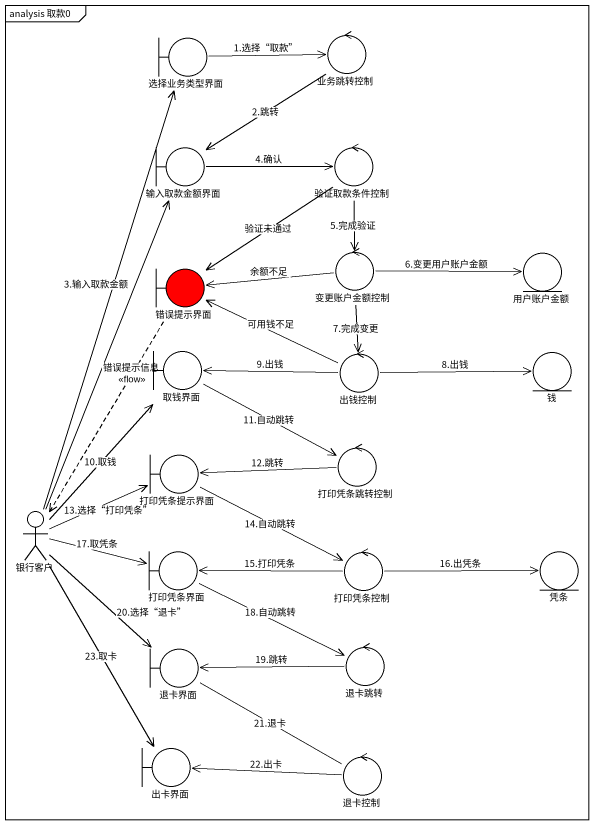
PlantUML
@startuml
mainframe analysis 取款0
boundary 选择业务类型界面
control 业务跳转控制
boundary 输入取款金额界面
control 验证取款条件控制
control 变更账户金额控制
entity 用户账户金额
boundary 错误提示界面 #FF0000
boundary 取钱界面
control 出钱控制
entity 钱
boundary 打印凭条提示界面
control 打印凭条跳转控制
actor 银行客户
boundary 打印凭条界面
control 打印凭条控制
entity 凭条
boundary 退卡界面
control 退卡跳转
boundary 出卡界面
control 退卡控制
选择业务类型界面 -right-> 业务跳转控制 : 1.选择“取款”
业务跳转控制 --> 输入取款金额界面 : 2.跳转
输入取款金额界面 -right-> 验证取款条件控制 : 4.确认
验证取款条件控制 --> 变更账户金额控制 : 5.完成验证
验证取款条件控制 --> 错误提示界面 : 验证未通过
变更账户金额控制 -right-> 用户账户金额 : 6.变更用户账户金额
变更账户金额控制 -left-> 错误提示界面 : 余额不足
变更账户金额控制 --> 出钱控制 : 7.完成变更
错误提示界面 ..> 银行客户 : 错误提示信息\n<<flow>>
取钱界面 -right-> 打印凭条跳转控制 : 11.自动跳转
出钱控制 -left-> 错误提示界面 : 可用钱不足
出钱控制 -left-> 取钱界面 : 9.出钱
出钱控制 -right-> 钱 : 8.出钱
打印凭条提示界面 -right-> 打印凭条控制 : 14.自动跳转
打印凭条跳转控制 -left-> 打印凭条提示界面 : 12.跳转
银行客户 -up-> 选择业务类型界面
银行客户 -up-> 输入取款金额界面 : 3.输入取款金额
银行客户 -up-> 取钱界面 : 10.取钱
银行客户 -right-> 打印凭条提示界面 : 13.选择“打印凭条”
银行客户 -right-> 打印凭条界面 : 17.取凭条
银行客户 --> 退卡界面 : 20.选择“退卡”
银行客户 --> 出卡界面 : 23.取卡
打印凭条界面 -right-> 退卡跳转 : 18.自动跳转
打印凭条控制 -left-> 打印凭条界面 : 15.打印凭条
打印凭条控制 -right-> 凭条 : 16.出凭条
退卡界面 -right- 退卡控制 : 21.退卡
退卡跳转 -left-> 退卡界面 : 19.跳转
退卡控制 -left-> 出卡界面 : 22.出卡
@enduml
